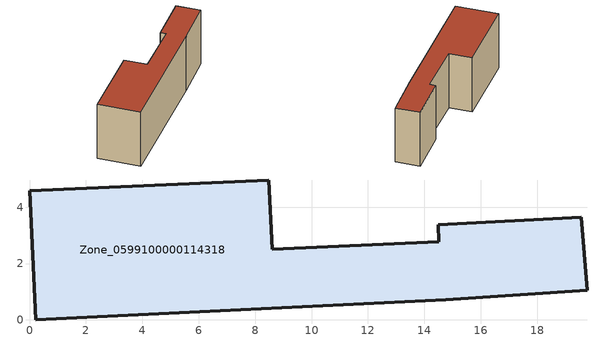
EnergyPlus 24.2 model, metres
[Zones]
Zone_0599100000114318
 floor ground (C_G): 14.76,0.71 0.22,0 0,4.58 8.49,4.96 8.61,2.5 14.51,2.77 14.49,3.37 19.57,3.65 19.77,1.05 z0
 wall outside (C_F): 14.51,2.77 8.61,2.5 8.49,4.96 0,4.58 0.22,0 14.76,0.71 19.77,1.05 19.57,3.65 14.49,3.37 14.51,2.77 z0:6.42
 roof outside (C_R): 14.76,0.71 19.77,1.05 19.57,3.65 14.49,3.37 14.51,2.77 8.61,2.5 8.49,4.96 0,4.58 0.22,0 z6.42
[BUILDING]
Pand.0599100000114318: North Axis=0; Terrain=City; Loads Convergence Tolerance Value=0.04; Temperature Convergence Tolerance Value=0.4; Solar Distribution=FullExterior; Maximum Number of Warmup Days=25; Minimum Number of Warmup Days=1
[Site:Location]
Rotterdam.The.Hague.AP_ZH_NLD Design_Conditions: Latitude=51.96; Longitude=4.45; Time Zone=1; Elevation=-4.5
[SITE:GROUNDTEMPERATURE:BUILDINGSURFACE]
18, 18, 18, 18, 18, 18, 18, 18, 18, 18, 18, 18
[MATERIAL] Thermal Absorptance=0.9; Solar Absorptance=0.7; Visible Absorptance=0.7
Name | Roughness | Thickness | Conductivity | Density | Specific Heat
G.TI.1946 | MediumSmooth | 0.15 | 1 | 540 | 1210
F.TI.1946 | Rough | 0.3 | 0.857143 | 1920 | 840
R.TI.1946 | MediumRough | 0.2 | 0.1 | 1500 | 1000
[CONSTRUCTION]
C_G: G.TI.1946
C_F: F.TI.1946
C_R: R.TI.1946
[ZONE]
Zone_0599100000114318: Type=1; Multiplier=1; Ceiling Height=Autocalculate; Volume=Autocalculate; Floor Area=autocalculate; Part of Total Floor Area=Yes
[ZONEINFILTRATION:DESIGNFLOWRATE]
Infil_Zone_0599100000114318: Zone or ZoneList or Space or SpaceList=Zone_0599100000114318; Schedule=AlwaysOn; Design Flow Rate Calculation Method=Flow/Area; Flow Rate per Floor Area=0.003; Constant Term Coefficient=1; Temperature Term Coefficient=0; Velocity Term Coefficient=0; Velocity Squared Term Coefficient=0
[HVACTEMPLATE:ZONE:IDEALLOADSAIRSYSTEM]
Zone_0599100000114318: Maximum Heating Supply Air Temperature=50; Minimum Cooling Supply Air Temperature=13; Maximum Heating Supply Air Humidity Ratio=0.0156; Minimum Cooling Supply Air Humidity Ratio=0.0077; Heating Limit=NoLimit; Cooling Limit=NoLimit; Dehumidification Control Type=ConstantSensibleHeatRatio; Cooling Sensible Heat Ratio=0.7; Dehumidification Setpoint=60; Humidification Control Type=None; Humidification Setpoint=30; Outdoor Air Method=None; Outdoor Air Flow Rate per Person=0.00944; Outdoor Air Flow Rate per Zone Floor Area=0; Outdoor Air Flow Rate per Zone=0; Demand Controlled Ventilation Type=None; Outdoor Air Economizer Type=NoEconomizer; Heat Recovery Type=None; Sensible Heat Recovery Effectiveness=0.7; Latent Heat Recovery Effectiveness=0.65
[ZONECONTROL:THERMOSTAT]
ThermostatControl_Zone_0599100000114318: Zone or ZoneList=Zone_0599100000114318; Control Type Schedule=DualSetpointControlType; Control 1=Thermostat_Zone_0599100000114318; Temperature Difference Between Cutout And Setpoint=0
[THERMOSTATSETPOINT:DUALSETPOINT]
Thermostat_Zone_0599100000114318: Heating Setpoint Temperature Schedule=HeatingSetpoint_Zone_0599100000114318; Cooling Setpoint Temperature Schedule=CoolingSetpoint_Zone_0599100000114318
[SCHEDULE:COMPACT]
HeatingSetpoint_Zone_0599100000114318: Through: 12/31, For: AllDays, Until: 24:00, 21
CoolingSetpoint_Zone_0599100000114318: Through: 12/31, For: AllDays, Until: 24:00, 24
DualSetpointControlType: Through: 12/31, For: AllDays, Until: 24:00, 4
AlwaysOn: Through: 12/31, For: AllDays, Until: 24:00, 1
